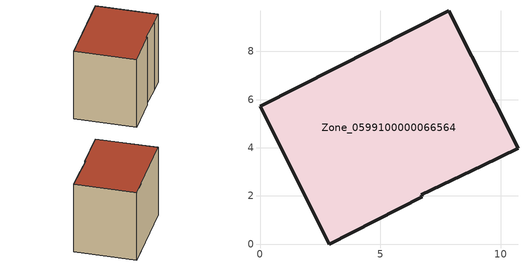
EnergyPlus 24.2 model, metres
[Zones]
Zone_0599100000066564
 floor ground (C_G): 10.71,3.97 9.23,3.26 6.69,2.04 6.74,1.96 2.88,0 0,5.72 7.84,9.68 z2.58
 wall outside (C_F): 9.23,3.26 10.71,3.97 7.84,9.68 0,5.72 2.88,0 6.74,1.96 6.69,2.04 9.23,3.26 z2.58:10.35
 roof outside (C_R): 6.69,2.04 9.23,3.26 10.71,3.97 7.84,9.68 0,5.72 2.88,0 6.74,1.96 z10.35
[BUILDING]
Pand.0599100000066564: North Axis=0; Terrain=City; Loads Convergence Tolerance Value=0.04; Temperature Convergence Tolerance Value=0.4; Solar Distribution=FullExterior; Maximum Number of Warmup Days=25; Minimum Number of Warmup Days=1
[Site:Location]
Rotterdam.The.Hague.AP_ZH_NLD Design_Conditions: Latitude=51.96; Longitude=4.45; Time Zone=1; Elevation=-4.5
[SITE:GROUNDTEMPERATURE:BUILDINGSURFACE]
18, 18, 18, 18, 18, 18, 18, 18, 18, 18, 18, 18
[MATERIAL] Thermal Absorptance=0.9; Solar Absorptance=0.7; Visible Absorptance=0.7
Name | Roughness | Thickness | Conductivity | Density | Specific Heat
G.TC.1946 | MediumSmooth | 0.15 | 1 | 540 | 1210
F.TC.1946 | Rough | 0.3 | 0.857143 | 1920 | 840
R.TC.1946 | MediumRough | 0.2 | 0.909091 | 1500 | 1000
[CONSTRUCTION]
C_G: G.TC.1946
C_F: F.TC.1946
C_R: R.TC.1946
[ZONE]
Zone_0599100000066564: Type=1; Multiplier=1; Ceiling Height=Autocalculate; Volume=Autocalculate; Floor Area=autocalculate; Part of Total Floor Area=Yes
[ZONEINFILTRATION:DESIGNFLOWRATE]
Infil_Zone_0599100000066564: Zone or ZoneList or Space or SpaceList=Zone_0599100000066564; Schedule=AlwaysOn; Design Flow Rate Calculation Method=Flow/Area; Flow Rate per Floor Area=0.003; Constant Term Coefficient=1; Temperature Term Coefficient=0; Velocity Term Coefficient=0; Velocity Squared Term Coefficient=0
[HVACTEMPLATE:ZONE:IDEALLOADSAIRSYSTEM]
Zone_0599100000066564: Maximum Heating Supply Air Temperature=50; Minimum Cooling Supply Air Temperature=13; Maximum Heating Supply Air Humidity Ratio=0.0156; Minimum Cooling Supply Air Humidity Ratio=0.0077; Heating Limit=NoLimit; Cooling Limit=NoLimit; Dehumidification Control Type=ConstantSensibleHeatRatio; Cooling Sensible Heat Ratio=0.7; Dehumidification Setpoint=60; Humidification Control Type=None; Humidification Setpoint=30; Outdoor Air Method=None; Outdoor Air Flow Rate per Person=0.00944; Outdoor Air Flow Rate per Zone Floor Area=0; Outdoor Air Flow Rate per Zone=0; Demand Controlled Ventilation Type=None; Outdoor Air Economizer Type=NoEconomizer; Heat Recovery Type=None; Sensible Heat Recovery Effectiveness=0.7; Latent Heat Recovery Effectiveness=0.65
[ZONECONTROL:THERMOSTAT]
ThermostatControl_Zone_0599100000066564: Zone or ZoneList=Zone_0599100000066564; Control Type Schedule=DualSetpointControlType; Control 1=Thermostat_Zone_0599100000066564; Temperature Difference Between Cutout And Setpoint=0
[THERMOSTATSETPOINT:DUALSETPOINT]
Thermostat_Zone_0599100000066564: Heating Setpoint Temperature Schedule=HeatingSetpoint_Zone_0599100000066564; Cooling Setpoint Temperature Schedule=CoolingSetpoint_Zone_0599100000066564
[SCHEDULE:COMPACT]
HeatingSetpoint_Zone_0599100000066564: Through: 12/31, For: AllDays, Until: 24:00, 21
CoolingSetpoint_Zone_0599100000066564: Through: 12/31, For: AllDays, Until: 24:00, 24
DualSetpointControlType: Through: 12/31, For: AllDays, Until: 24:00, 4
AlwaysOn: Through: 12/31, For: AllDays, Until: 24:00, 1
